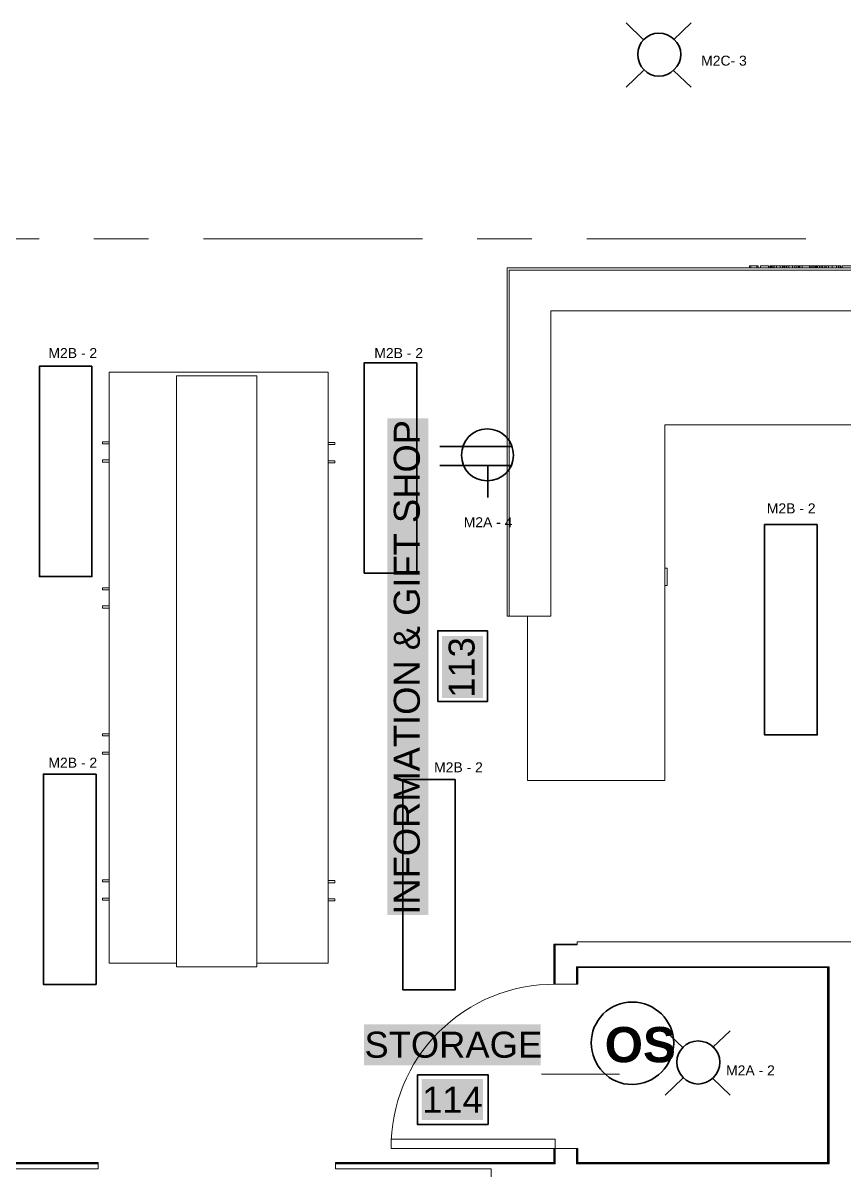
# Model space of a CAD drawing. Header units: millimetres. Extents: x 0.9 to 36.3, y 0.7 to 23.3.
# Drawn here: x 20.772 to 22.647, y 7.107 to 9.725 of the extents above; entities that cross this region are included whole.
import ezdxf

# ---------------------------------------------------------------- set-up
doc = ezdxf.new("R2010")
doc.units = ezdxf.units.MM
for name, color, linetype in [('PDF2_Geometry', 7, 'Continuous'), ('PDF2_Text', 7, 'Continuous'), ('PDF_Text', 7, 'Continuous')]:
    doc.layers.add(name, color=color, linetype=linetype)
doc.layers.add('PDF_Geometry', color=7, linetype='Continuous', true_color=0x777777)
doc.layers.add('PDF_Solid Fills', color=7, linetype='Continuous', true_color=0xffffff)
doc.styles.add('PDF Arial', font='arial.ttf')
doc.styles.add('PDF ArialRoundedMT Bold', font='arialbd.ttf')

msp = doc.modelspace()

# ---------------------------------------------------------------- linework, layer by layer
at = {"layer": 'PDF2_Geometry', "lineweight": 35}
for points in [[(22.1489, 9.7254), (22.1889, 9.6871)], [(22.2972, 9.7254), (22.2572, 9.6871)], [(22.1489, 9.5788), (22.1889, 9.6171)], [(22.2972, 9.5788), (22.2572, 9.6171)], [(21.7235, 8.7588), (21.8885, 8.7588)], [(21.7235, 8.7155), (21.8885, 8.7155)], [(21.8335, 8.6422), (21.8335, 8.7155)], [(22.2382, 7.4251), (22.2782, 7.3868)], [(22.3865, 7.4251), (22.3465, 7.3868)], [(22.2382, 7.2785), (22.2782, 7.3168)], [(22.3865, 7.2785), (22.3465, 7.3168)]]:
    msp.add_lwpolyline(points, dxfattribs=at)
for points in [[(20.9296, 8.9417), (20.9296, 8.4617), (20.8096, 8.4617), (20.8096, 8.9417)], [(21.6713, 8.9498), (21.6713, 8.4698), (21.5513, 8.4698), (21.5513, 8.9498)], [(22.5853, 8.5803), (22.5853, 8.1003), (22.4653, 8.1003), (22.4653, 8.5803)], [(20.939, 8.011), (20.939, 7.531), (20.819, 7.531), (20.819, 8.011)], [(21.759, 7.9988), (21.759, 7.5189), (21.639, 7.5189), (21.639, 7.9988)]]:
    msp.add_lwpolyline(points, close=True, dxfattribs=at)
for centre, radius, start, end in [((22.2239, 9.6537), 0.0484, 90.0411, 179.9589), ((21.8321, 8.7391), 0.0597, 359.7603, 90.2397), ((22.1626, 7.3975), 0.0932, 89.9056, 180.0944), ((22.1617, 7.3984), 0.096, 270.6194, 359.3806), ((22.3132, 7.3534), 0.0484, 90.0411, 179.9589)]:
    msp.add_arc(centre, radius, start, end, dxfattribs=at)
for points in [[(22.2239, 9.7021), (22.2505, 9.7021), (22.2739, 9.6804), (22.2739, 9.6538)], [(22.2239, 9.6038), (22.1972, 9.6038), (22.1755, 9.6271), (22.1755, 9.6538)], [(22.2739, 9.6538), (22.2739, 9.6271), (22.2505, 9.6038), (22.2239, 9.6038)], [(21.7735, 8.7388), (21.7735, 8.7722), (21.7985, 8.7988), (21.8318, 8.7988)], [(21.8318, 8.6805), (21.7985, 8.6805), (21.7735, 8.7055), (21.7735, 8.7388)], [(21.8918, 8.7388), (21.8918, 8.7055), (21.8652, 8.6805), (21.8318, 8.6805)], [(22.1628, 7.4907), (22.2144, 7.4907), (22.2578, 7.4491), (22.2578, 7.3974)], [(22.1628, 7.3024), (22.1111, 7.3024), (22.0694, 7.3457), (22.0694, 7.3974)], [(22.3132, 7.4018), (22.3399, 7.4018), (22.3632, 7.3801), (22.3632, 7.3535)], [(22.3132, 7.3035), (22.2865, 7.3035), (22.2649, 7.3268), (22.2649, 7.3535)], [(22.3632, 7.3535), (22.3632, 7.3268), (22.3399, 7.3035), (22.3132, 7.3035)]]:
    msp.add_open_spline(points, degree=3, dxfattribs=at)
at = {"layer": 'PDF_Geometry', "lineweight": 9}
for points in [[(20.3108, 9.233), (20.8092, 9.233)], [(20.5625, 7.1247), (20.9441, 7.1247), (20.9441, 7.123), (20.9441, 7.1214), (20.5625, 7.1214), (20.5625, 9.2263), (20.5525, 9.2263), (20.5525, 7.1214), (20.5508, 7.1214)], [(20.9341, 9.233), (21.0591, 9.233)], [(21.1841, 9.233), (21.6841, 9.233)], [(21.8091, 9.233), (21.9341, 9.233)], [(22.0591, 9.233), (22.5591, 9.233)], [(22.4308, 9.1663), (21.8824, 9.1663), (21.8774, 9.1663), (21.8774, 9.1646), (21.8774, 9.1613), (21.8774, 8.3713), (21.8824, 8.3713), (21.9241, 8.3713), (21.8991, 8.3713), (21.8824, 8.3713), (21.9774, 8.3713), (21.9774, 9.068), (22.8574, 9.068), (21.9774, 9.068), (21.9774, 8.3713), (21.8824, 8.3713), (21.8824, 9.1613), (21.8824, 8.3713), (21.8774, 8.3713), (21.8774, 9.1663), (22.8574, 9.1663)], [(22.4474, 9.1663), (22.4474, 9.1713)], [(22.4558, 9.1663), (22.4508, 9.1663)], [(22.4774, 9.1663), (22.4741, 9.1663)], [(22.4791, 9.1663), (22.4791, 9.1713), (22.4808, 9.1713), (22.4841, 9.1713), (22.4874, 9.1713), (22.4924, 9.1713), (22.5008, 9.1713), (22.4908, 9.1713), (22.4874, 9.1713), (22.4841, 9.1713), (22.4824, 9.1713), (22.4808, 9.1713), (22.4808, 9.1663)], [(22.4841, 9.1663), (22.4841, 9.1713), (22.4858, 9.1713), (22.4874, 9.1713), (22.4924, 9.1713), (22.4974, 9.1713), (22.4924, 9.1713), (22.4874, 9.1713), (22.4841, 9.1713), (22.4824, 9.1713)], [(22.4874, 9.1663), (22.4874, 9.1713)], [(22.4924, 9.1663), (22.4924, 9.1713)], [(22.5108, 9.1663), (22.5108, 9.1713)], [(22.5141, 9.1663), (22.5141, 9.1713)], [(22.5158, 9.1713), (22.5158, 9.1663)], [(22.5208, 9.1663), (22.5208, 9.1713)], [(22.5291, 9.1663), (22.5291, 9.1713)], [(22.5341, 9.1663), (22.5341, 9.1713)], [(22.5391, 9.1663), (22.5391, 9.1713)], [(22.5424, 9.1663), (22.5424, 9.1713)], [(22.5441, 9.1663), (22.5441, 9.1713)], [(22.5457, 9.1713), (22.5457, 9.1663)], [(22.5507, 9.1663), (22.5507, 9.1713)], [(22.5741, 9.1663), (22.5741, 9.1713)], [(22.5807, 9.1713), (22.5807, 9.1663), (22.5807, 9.1713)], [(22.5824, 9.1663), (22.5824, 9.1713)], [(22.5841, 9.1663), (22.5841, 9.1713)], [(22.5857, 9.1663), (22.5857, 9.1713)], [(22.5891, 9.1713), (22.5907, 9.1713), (22.5891, 9.1713)], [(22.5907, 9.1663), (22.5907, 9.1713)], [(22.5941, 9.1663), (22.5941, 9.1713)], [(22.5974, 9.1663), (22.5974, 9.1713)], [(22.6057, 9.1663), (22.6057, 9.1713)], [(22.6107, 9.1663), (22.6107, 9.1713)], [(22.6191, 9.1663), (22.6191, 9.1713)], [(22.6291, 9.1663), (22.6291, 9.1713)], [(22.6341, 9.1663), (22.6341, 9.1713)], [(22.6374, 9.1663), (22.6374, 9.1713)], [(22.6391, 9.1713), (22.6391, 9.1663), (22.6391, 9.1713)], [(22.6424, 9.1663), (22.6391, 9.1663)], [(22.6457, 9.1713), (22.6424, 9.1713), (22.6457, 9.1713)], [(22.6424, 9.1663), (22.6424, 9.1713)], [(22.6424, 9.1663), (22.6424, 9.1713)], [(22.8574, 9.1613), (21.8824, 9.1613), (22.8574, 9.1613)], [(20.9691, 7.6864), (20.9691, 7.5797), (20.9775, 7.5797), (21.1225, 7.5797), (20.9691, 7.5797), (20.9691, 8.928), (20.9691, 7.5797), (21.1225, 7.5797), (20.9691, 7.5797), (20.9691, 8.928), (21.4691, 8.928), (21.4691, 7.5797), (21.3058, 7.5797), (21.4608, 7.5797), (21.4691, 7.5797), (21.4691, 7.6864)], [(20.9691, 8.9113), (20.9691, 8.8046)], [(21.4691, 8.8046), (21.4691, 8.9113)], [(22.8574, 7.6414), (22.8574, 8.808), (22.7574, 8.808), (22.5907, 8.808)], [(21.4691, 8.763), (21.4791, 8.763), (21.4691, 8.763), (21.4841, 8.763), (21.4841, 8.768), (21.4691, 8.768)], [(20.9691, 8.723), (20.9691, 8.728), (20.9691, 8.723)], [(20.9691, 8.723), (20.9691, 8.728), (20.9691, 8.723)], [(21.4691, 8.7213), (21.4791, 8.7213), (21.4691, 8.7213), (21.4841, 8.7213), (21.4841, 8.7263), (21.4691, 8.7263), (21.4791, 8.7263), (21.4691, 8.7263)], [(20.9691, 8.6863), (20.9691, 8.578), (20.9691, 8.4713)], [(21.4691, 8.4713), (21.4691, 8.578), (21.4691, 8.6863)], [(22.2374, 8.4413), (22.2424, 8.4413), (22.2424, 8.4813), (22.2374, 8.4813)], [(22.2374, 8.4813), (22.2424, 8.4813)], [(22.2374, 8.4763), (22.2374, 8.448)], [(22.2424, 8.4813), (22.2424, 8.4413)], [(22.2424, 8.4413), (22.2374, 8.4413)], [(20.9691, 8.3897), (20.9691, 8.3947), (20.9691, 8.3897)], [(20.9691, 8.3897), (20.9691, 8.3947), (20.9691, 8.3897)], [(20.9691, 8.353), (20.9691, 8.2463), (20.9691, 8.138)], [(21.4691, 8.353), (21.4691, 8.2463), (21.4691, 8.138)], [(20.9691, 8.0563), (20.9691, 8.0613), (20.9691, 8.0563)], [(20.9691, 8.0563), (20.9691, 8.0613), (20.9691, 8.0563)], [(20.9691, 8.0197), (20.9691, 7.913), (20.9691, 7.8047)], [(21.4691, 8.0197), (21.4691, 7.913), (21.4691, 7.8047)], [(21.9241, 8.008), (21.9241, 7.9963), (21.9241, 8.008)], [(21.4691, 7.763), (21.4791, 7.763), (21.4691, 7.763), (21.4841, 7.763), (21.4841, 7.768), (21.4691, 7.768)], [(20.9691, 7.723), (20.9691, 7.728), (20.9691, 7.723)], [(20.9691, 7.723), (20.9691, 7.728), (20.9691, 7.723)], [(21.4691, 7.7214), (21.4791, 7.7214), (21.4691, 7.7214), (21.4841, 7.7214), (21.4841, 7.7264), (21.4691, 7.7264), (21.4791, 7.7264), (21.4691, 7.7264)], [(21.9874, 7.6214), (21.9874, 7.5314), (21.9858, 7.5314), (21.9858, 7.623), (21.9841, 7.623), (22.0374, 7.623)], [(21.9858, 7.623), (22.0374, 7.623), (21.9858, 7.623)], [(22.6107, 7.1214), (22.6107, 7.5714), (22.6124, 7.5714), (22.0358, 7.5714), (22.0358, 7.5314), (22.0374, 7.5314), (22.0374, 7.5697), (22.0391, 7.5697), (22.0391, 7.5314), (22.0374, 7.5314)], [(22.0358, 7.1564), (22.0374, 7.1564), (22.0391, 7.1564), (22.0391, 7.1247), (22.0391, 7.123), (22.0374, 7.123), (22.6107, 7.123), (22.6107, 7.5697), (22.0374, 7.5697)], [(22.6124, 7.123), (22.0374, 7.123), (22.0391, 7.123), (22.0391, 7.1247), (22.6091, 7.1247), (22.6091, 7.5697), (22.0391, 7.5697), (22.0374, 7.5697), (22.6124, 7.5697)], [(22.0374, 7.5697), (22.0374, 7.5314), (22.0374, 7.5697)], [(22.6124, 7.1214), (22.6124, 7.5714)], [(21.9858, 7.1564), (21.9858, 7.123), (21.9841, 7.123), (21.9841, 7.1247), (21.9841, 7.1564), (21.9858, 7.1564), (21.9874, 7.1564)], [(21.9858, 7.1564), (21.9858, 7.123), (21.9858, 7.1564)], [(22.0374, 7.1564), (22.0374, 7.123), (22.0374, 7.1564)], [(22.0374, 7.123), (22.0374, 7.1564)], [(21.9874, 7.1214), (21.4858, 7.1214), (21.4858, 7.123), (21.9858, 7.123)], [(22.0358, 7.1214), (22.5891, 7.1214)]]:
    msp.add_lwpolyline(points, dxfattribs=at)
for points in [[(22.4508, 9.1713), (22.4474, 9.1713), (22.4341, 9.1713), (22.4308, 9.1713), (22.4341, 9.1713), (22.4474, 9.1713)], [(22.4308, 9.1713), (22.4308, 9.1663)], [(22.4341, 9.1713), (22.4341, 9.1663)], [(22.4508, 9.1713), (22.4508, 9.1663)], [(22.4741, 9.1713), (22.4558, 9.1713), (22.4724, 9.1713), (22.4574, 9.1713), (22.4724, 9.1713), (22.4558, 9.1713)], [(22.4558, 9.1713), (22.4558, 9.1663)], [(22.4558, 9.1713), (22.4558, 9.1663)], [(22.4741, 9.1713), (22.4741, 9.1663)], [(22.4924, 9.1713), (22.4774, 9.1713), (22.4908, 9.1713), (22.4791, 9.1713), (22.4908, 9.1713), (22.4774, 9.1713)], [(22.4774, 9.1713), (22.4774, 9.1663)], [(22.4774, 9.1713), (22.4774, 9.1663)], [(22.5141, 9.1713), (22.5108, 9.1713), (22.5074, 9.1713), (22.5058, 9.1713), (22.5041, 9.1713), (22.5024, 9.1713), (22.4991, 9.1713), (22.4974, 9.1713), (22.4991, 9.1713), (22.5024, 9.1713), (22.5041, 9.1713), (22.4991, 9.1713), (22.4974, 9.1713), (22.4991, 9.1713), (22.5008, 9.1713), (22.5058, 9.1713)], [(22.5108, 9.1713), (22.5041, 9.1713), (22.5008, 9.1713), (22.5024, 9.1713), (22.5058, 9.1713)], [(22.5008, 9.1713), (22.5008, 9.1663)], [(22.5058, 9.1713), (22.5058, 9.1663)], [(22.5274, 9.1713), (22.5241, 9.1713), (22.5208, 9.1713), (22.5174, 9.1713), (22.5158, 9.1713), (22.5141, 9.1713), (22.5124, 9.1713), (22.5091, 9.1713), (22.5058, 9.1713), (22.5091, 9.1713), (22.5124, 9.1713), (22.5141, 9.1713), (22.5091, 9.1713), (22.5074, 9.1713), (22.5108, 9.1713), (22.5158, 9.1713)], [(22.5074, 9.1713), (22.5074, 9.1663)], [(22.5241, 9.1713), (22.5158, 9.1713), (22.5108, 9.1713), (22.5124, 9.1713), (22.5158, 9.1713)], [(22.5441, 9.1713), (22.5407, 9.1713), (22.5357, 9.1713), (22.5291, 9.1713), (22.5208, 9.1713), (22.5158, 9.1713), (22.5141, 9.1713), (22.5158, 9.1713), (22.5208, 9.1713), (22.5291, 9.1713), (22.5341, 9.1713), (22.5391, 9.1713), (22.5424, 9.1713)], [(22.5258, 9.1713), (22.5241, 9.1713), (22.5174, 9.1713), (22.5324, 9.1713)], [(22.5391, 9.1713), (22.5357, 9.1713), (22.5324, 9.1713), (22.5291, 9.1713), (22.5224, 9.1713), (22.5191, 9.1713), (22.5174, 9.1713), (22.5208, 9.1713), (22.5241, 9.1713), (22.5291, 9.1713), (22.5324, 9.1713), (22.5357, 9.1713)], [(22.5541, 9.1713), (22.5507, 9.1713), (22.5474, 9.1713), (22.5374, 9.1713), (22.5341, 9.1713), (22.5307, 9.1713), (22.5407, 9.1713), (22.5441, 9.1713)], [(22.5524, 9.1713), (22.5491, 9.1713), (22.5391, 9.1713), (22.5357, 9.1713), (22.5391, 9.1713), (22.5491, 9.1713)], [(22.5474, 9.1713), (22.5441, 9.1713), (22.5424, 9.1713), (22.5407, 9.1713), (22.5391, 9.1713)], [(22.5441, 9.1713), (22.5441, 9.1663)], [(22.5707, 9.1713), (22.5674, 9.1713), (22.5607, 9.1713), (22.5491, 9.1713), (22.5441, 9.1713), (22.5591, 9.1713), (22.5457, 9.1713), (22.5507, 9.1713), (22.5674, 9.1713)], [(22.5724, 9.1713), (22.5557, 9.1713), (22.5691, 9.1713), (22.5574, 9.1713), (22.5691, 9.1713), (22.5574, 9.1713)], [(22.5674, 9.1713), (22.5591, 9.1713), (22.5624, 9.1713), (22.5674, 9.1713), (22.5724, 9.1713), (22.5757, 9.1713), (22.5774, 9.1713), (22.5757, 9.1713), (22.5741, 9.1713), (22.5724, 9.1713), (22.5674, 9.1713), (22.5641, 9.1713), (22.5607, 9.1713), (22.5574, 9.1713), (22.5591, 9.1713), (22.5624, 9.1713), (22.5674, 9.1713), (22.5741, 9.1713), (22.5791, 9.1713), (22.5807, 9.1713), (22.5791, 9.1713), (22.5741, 9.1713), (22.5674, 9.1713), (22.5624, 9.1713), (22.5557, 9.1713)], [(22.5674, 9.1713), (22.5674, 9.1663)], [(22.5707, 9.1713), (22.5707, 9.1663)], [(22.5774, 9.1713), (22.5807, 9.1713), (22.5841, 9.1713), (22.5874, 9.1713), (22.5841, 9.1713), (22.5807, 9.1713), (22.5791, 9.1713), (22.5757, 9.1713), (22.5791, 9.1713), (22.5841, 9.1713), (22.5891, 9.1713), (22.5924, 9.1713), (22.5941, 9.1713), (22.5924, 9.1713), (22.5891, 9.1713), (22.5841, 9.1713), (22.5791, 9.1713), (22.5757, 9.1713)], [(22.5807, 9.1713), (22.5824, 9.1713), (22.5841, 9.1713), (22.5857, 9.1713), (22.5907, 9.1713), (22.5941, 9.1713), (22.5974, 9.1713), (22.6024, 9.1713), (22.6007, 9.1713), (22.5974, 9.1713), (22.5891, 9.1713), (22.5824, 9.1713), (22.5791, 9.1713), (22.5774, 9.1713)], [(22.5774, 9.1713), (22.5774, 9.1663)], [(22.6141, 9.1713), (22.5941, 9.1713), (22.6107, 9.1713), (22.5957, 9.1713), (22.6107, 9.1713), (22.5957, 9.1713)], [(22.5974, 9.1713), (22.5974, 9.1663)], [(22.6141, 9.1713), (22.6107, 9.1713), (22.6024, 9.1713), (22.6057, 9.1713), (22.6107, 9.1713), (22.6124, 9.1713), (22.6141, 9.1713), (22.6191, 9.1713), (22.6224, 9.1713)], [(22.6024, 9.1713), (22.6024, 9.1663)], [(22.6224, 9.1713), (22.6174, 9.1713), (22.6057, 9.1713), (22.6107, 9.1713), (22.6157, 9.1713), (22.6191, 9.1713), (22.6224, 9.1713), (22.6291, 9.1713), (22.6341, 9.1713)], [(22.6391, 9.1713), (22.6374, 9.1713), (22.6341, 9.1713), (22.6274, 9.1713), (22.6224, 9.1713), (22.6191, 9.1713), (22.6224, 9.1713), (22.6291, 9.1713), (22.6341, 9.1713), (22.6357, 9.1713), (22.6341, 9.1713), (22.6291, 9.1713), (22.6241, 9.1713), (22.6224, 9.1713), (22.6191, 9.1713), (22.6207, 9.1713), (22.6241, 9.1713), (22.6291, 9.1713), (22.6341, 9.1713), (22.6374, 9.1713), (22.6391, 9.1713), (22.6374, 9.1713), (22.6341, 9.1713), (22.6291, 9.1713), (22.6241, 9.1713), (22.6224, 9.1713), (22.6241, 9.1713), (22.6291, 9.1713), (22.6324, 9.1713), (22.6341, 9.1713), (22.6357, 9.1713)], [(22.6324, 9.1713), (22.6291, 9.1713), (22.6224, 9.1713), (22.6391, 9.1713)], [(22.6391, 9.1713), (22.6391, 9.1663)], [(22.6424, 9.1713), (22.6424, 9.1663)], [(22.6624, 9.1713), (22.6424, 9.1713), (22.6591, 9.1713), (22.6441, 9.1713), (22.6591, 9.1713), (22.6424, 9.1713)], [(22.6424, 9.1713), (22.6424, 9.1663)], [(21.3058, 7.5797), (21.4691, 7.5797), (21.4691, 8.928), (20.9691, 8.928), (21.4691, 8.928), (21.4691, 7.5797)], [(21.1225, 8.9196), (21.1225, 7.5714), (21.3058, 7.5714), (21.3058, 8.9196), (21.1225, 8.9196), (21.1225, 7.5714), (21.3058, 7.5714), (21.3058, 8.9196), (21.1225, 8.9196), (21.3058, 8.9196), (21.3058, 7.5714), (21.1225, 7.5714)], [(21.9241, 8.3697), (21.9241, 7.9963), (22.2374, 7.9963), (22.2374, 8.808), (22.8574, 8.808), (22.2374, 8.808), (22.2374, 7.9963), (21.9241, 7.9963)], [(20.9541, 8.7696), (20.9691, 8.7696), (20.9691, 8.7646), (20.9691, 8.7696), (20.9591, 8.7696), (20.9691, 8.7696), (20.9691, 8.7646), (20.9691, 8.7696), (20.9541, 8.7696), (20.9541, 8.7646), (20.9691, 8.7646), (20.9541, 8.7646)], [(20.9591, 8.7646), (20.9691, 8.7646)], [(21.4841, 8.763), (21.4691, 8.763), (21.4691, 8.768), (21.4841, 8.768)], [(21.4791, 8.768), (21.4691, 8.768)], [(20.9691, 8.723), (20.9541, 8.723), (20.9541, 8.728), (20.9691, 8.728), (20.9541, 8.728), (20.9541, 8.723), (20.9691, 8.723), (20.9591, 8.723)], [(20.9691, 8.728), (20.9591, 8.728)], [(21.4691, 8.7263), (21.4841, 8.7263), (21.4841, 8.7213), (21.4691, 8.7213)], [(22.2424, 8.4813), (22.2424, 8.4413), (22.2374, 8.4413), (22.2424, 8.4413), (22.2424, 8.4813), (22.2374, 8.4813)], [(22.2424, 8.4813), (22.2424, 8.4413), (22.2374, 8.4413), (22.2424, 8.4413), (22.2424, 8.4813), (22.2374, 8.4813)], [(20.9541, 8.4363), (20.9691, 8.4363), (20.9691, 8.4313), (20.9691, 8.4363), (20.9591, 8.4363), (20.9691, 8.4363), (20.9691, 8.4313), (20.9691, 8.4363), (20.9541, 8.4363), (20.9541, 8.4313), (20.9691, 8.4313), (20.9541, 8.4313)], [(20.9591, 8.4313), (20.9691, 8.4313)], [(20.9691, 8.3897), (20.9541, 8.3897), (20.9541, 8.3947), (20.9691, 8.3947), (20.9541, 8.3947), (20.9541, 8.3897), (20.9691, 8.3897), (20.9591, 8.3897)], [(20.9691, 8.3947), (20.9591, 8.3947)], [(20.9541, 8.103), (20.9691, 8.103), (20.9691, 8.098), (20.9691, 8.103), (20.9591, 8.103), (20.9691, 8.103), (20.9691, 8.098), (20.9691, 8.103), (20.9541, 8.103), (20.9541, 8.098), (20.9691, 8.098), (20.9541, 8.098)], [(20.9591, 8.098), (20.9691, 8.098)], [(20.9691, 8.0563), (20.9541, 8.0563), (20.9541, 8.0613), (20.9691, 8.0613), (20.9541, 8.0613), (20.9541, 8.0563), (20.9691, 8.0563), (20.9591, 8.0563)], [(20.9691, 8.0613), (20.9591, 8.0613)], [(21.9241, 7.9963), (22.2374, 7.9963), (22.2374, 8.008), (22.2374, 7.9963)], [(20.9541, 7.7697), (20.9691, 7.7697), (20.9691, 7.7647), (20.9691, 7.7697), (20.9591, 7.7697), (20.9691, 7.7697), (20.9691, 7.7647), (20.9691, 7.7697), (20.9541, 7.7697), (20.9541, 7.7647), (20.9691, 7.7647), (20.9541, 7.7647)], [(20.9591, 7.7647), (20.9691, 7.7647)], [(21.4841, 7.763), (21.4691, 7.763), (21.4691, 7.768), (21.4841, 7.768)], [(21.4791, 7.768), (21.4691, 7.768)], [(20.9691, 7.723), (20.9541, 7.723), (20.9541, 7.728), (20.9691, 7.728), (20.9541, 7.728), (20.9541, 7.723), (20.9691, 7.723), (20.9591, 7.723)], [(20.9691, 7.728), (20.9591, 7.728)], [(21.4691, 7.7264), (21.4841, 7.7264), (21.4841, 7.7214), (21.4691, 7.7214)], [(21.9841, 7.623), (21.9858, 7.623), (21.9858, 7.5314), (21.9841, 7.5314)], [(20.9441, 7.123), (20.5625, 7.123)], [(21.9841, 7.1247), (21.9841, 7.123), (21.9858, 7.123), (21.4858, 7.123), (21.4858, 7.1247)]]:
    msp.add_lwpolyline(points, close=True, dxfattribs=at)
at = {"layer": 'PDF_Geometry', "color": 7, "lineweight": 35}
for points in [[(21.7191, 8.1763), (21.7191, 8.338), (21.8324, 8.338), (21.8324, 8.1763)], [(21.6725, 7.3247), (21.8341, 7.3247), (21.8341, 7.2114), (21.6725, 7.2114)]]:
    msp.add_lwpolyline(points, close=True, dxfattribs=at)
at = {"layer": 'PDF_Geometry', "lineweight": 18}
for points in [[(22.8574, 7.628), (22.0374, 7.628), (22.0374, 7.6214), (22.0358, 7.6214), (21.9874, 7.6214), (21.9874, 7.5314), (22.0358, 7.5314), (22.0358, 7.5714), (22.6124, 7.5714), (22.6124, 7.1214), (22.0358, 7.1214), (22.0358, 7.1564), (21.9874, 7.1564), (21.9874, 7.1214), (21.4858, 7.1214), (21.4858, 7.1097), (21.8408, 7.1097), (21.8408, 7.083)], [(20.7158, 7.1097), (20.9441, 7.1097), (20.9441, 7.1214), (20.5625, 7.1214)]]:
    msp.add_lwpolyline(points, dxfattribs=at)
at = {"layer": 'PDF_Geometry', "color": 7, "lineweight": 18}
msp.add_lwpolyline([(22.1341, 7.3264), (21.9558, 7.3264)], dxfattribs=at)
at = {"layer": 'PDF_Geometry', "lineweight": 13}
msp.add_lwpolyline([(21.6125, 7.178), (21.6125, 7.1564), (21.9874, 7.1564), (21.9874, 7.178)], close=True, dxfattribs=at)
at = {"layer": 'PDF_Geometry', "lineweight": 9}
msp.add_arc((21.9845, 7.1593), 0.372, 89.546, 180.454, dxfattribs=at)
at = {"layer": 'PDF_Solid Fills', "lineweight": 35, "transparency": 33554559}
for points in [[(21.6041, 7.6897), (21.6975, 7.6897), (21.6041, 8.823), (21.6975, 8.823)], [(21.7291, 8.1847), (21.8224, 8.1847), (21.7291, 8.3263), (21.8224, 8.3263)], [(21.5508, 7.3464), (21.9541, 7.3464), (21.5508, 7.4397), (21.9541, 7.4397)], [(21.6825, 7.2214), (21.8224, 7.2214), (21.6825, 7.3147), (21.8224, 7.3147)]]:
    msp.add_solid(points, dxfattribs=at)

# ---------------------------------------------------------------- texts
at = {"layer": 'PDF2_Text', "insert": (22.1001, 7.3929), "char_height": 0.08049, "attachment_point": 4, "style": 'PDF ArialRoundedMT Bold'}
msp.add_mtext('OS', dxfattribs=at)
at = {"layer": 'PDF_Text', "attachment_point": 4, "style": 'PDF Arial'}
for s, insert, char_height in [('M2C- 3', (22.3203, 9.6392), 0.02276), ('M2B - 2', (20.8302, 8.972), 0.02276), ('M2B - 2', (21.5742, 8.972), 0.02276), ('M2B - 2', (22.4702, 8.6175), 0.02276), ('M2A - 4', (21.7783, 8.5858), 0.02276), ('M2B - 2', (20.8302, 8.037), 0.02276), ('M2B - 2', (21.7107, 8.0265), 0.02276), ('STORAGE', (21.5517, 7.3929), 0.05939), ('M2A - 2', (22.3772, 7.3347), 0.02276), ('114', (21.6833, 7.2679), 0.05939)]:
    msp.add_mtext(s, dxfattribs=dict(at, insert=insert, char_height=char_height))
at = {"layer": 'PDF_Text', "attachment_point": 4, "rotation": 90, "style": 'PDF Arial'}
for s, insert, char_height in [('INFORMATION & GIFT SHOP', (21.6488, 7.69), 0.059386), ('113', (21.7738, 8.185), 0.05939)]:
    msp.add_mtext(s, dxfattribs=dict(at, insert=insert, char_height=char_height))

doc.saveas('drawing.dxf')
